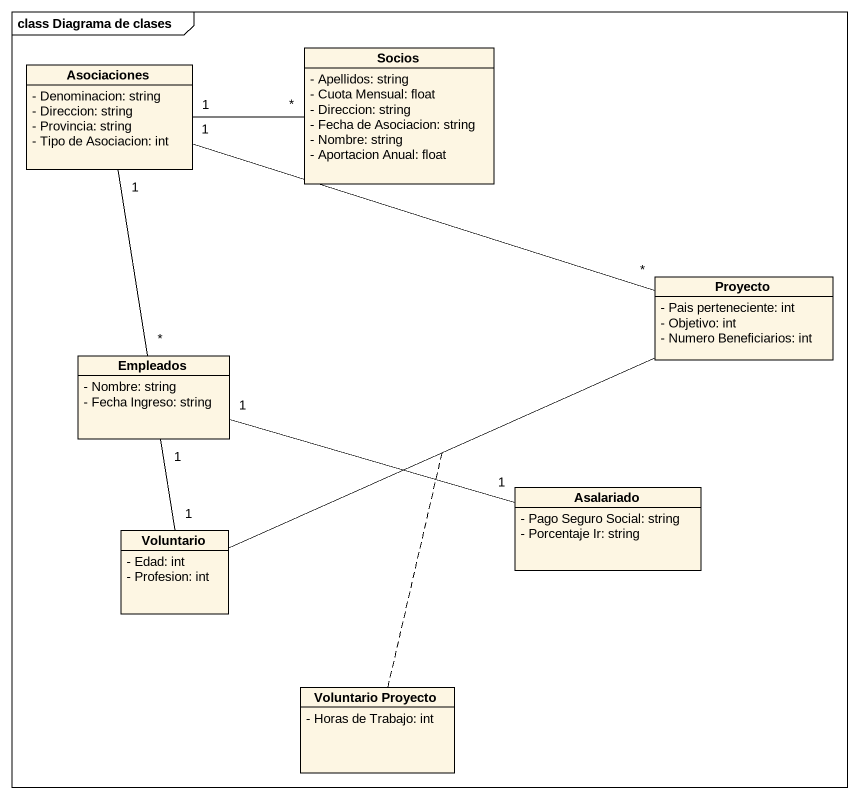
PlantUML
@startuml
mainframe class Diagrama de clases
hide circle
hide empty members
skinparam classAttributeIconSize 0
class Asociaciones {
  - Denominacion: string
  - Direccion: string
  - Provincia: string
  - Tipo de Asociacion: int
}
class Socios {
  - Apellidos: string
  - Cuota Mensual: float
  - Direccion: string
  - Fecha de Asociacion: string
  - Nombre: string
  - Aportacion Anual: float
}
class Proyecto {
  - Pais perteneciente: int
  - Objetivo: int
  - Numero Beneficiarios: int
}
class Empleados {
  - Nombre: string
  - Fecha Ingreso: string
}
class Asalariado {
  - Pago Seguro Social: string
  - Porcentaje Ir: string
}
class Voluntario {
  - Edad: int
  - Profesion: int
}
class "Voluntario Proyecto" as Voluntario_Proyecto {
  - Horas de Trabajo: int
}
Asociaciones "1" -right- "*" Socios
Asociaciones "1" -right- "*" Proyecto
Asociaciones "1" -- "*" Empleados
Proyecto -left- Voluntario
(Proyecto, Voluntario) .. Voluntario_Proyecto
Empleados "1" -right- "1" Asalariado
Empleados "1" -- "1" Voluntario
@enduml
